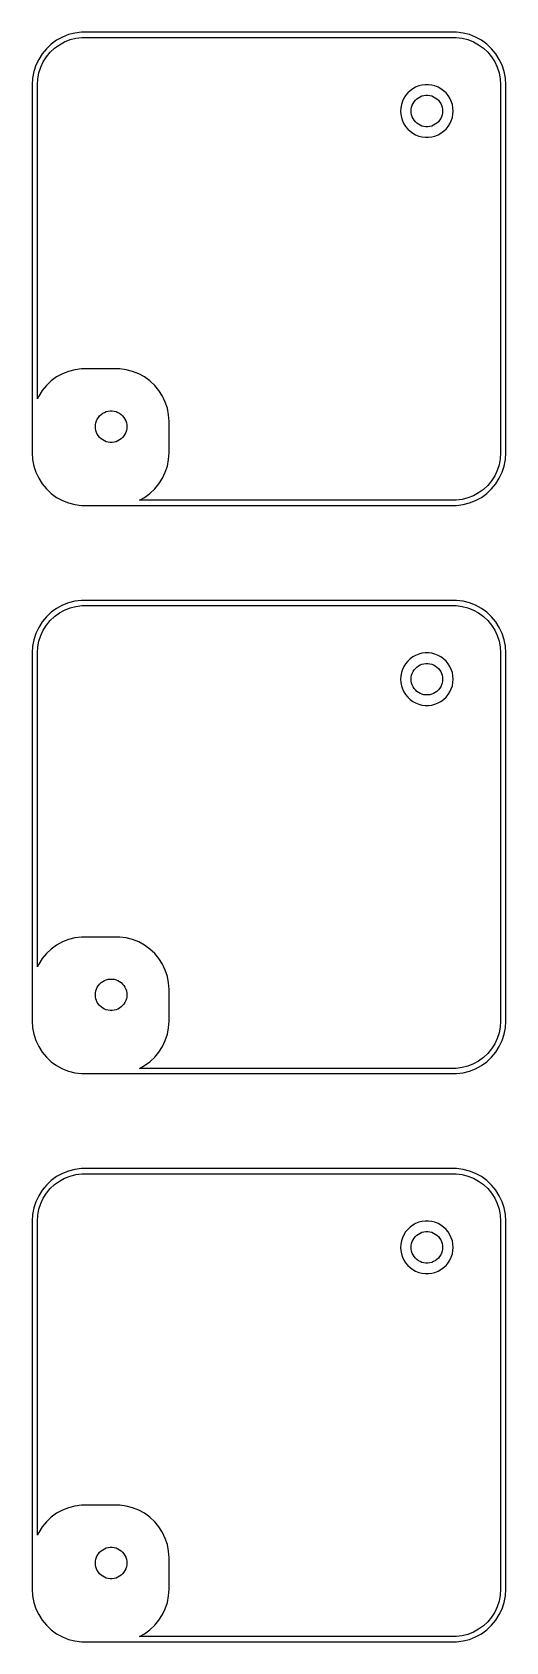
# Model space of a CAD drawing. Header units: metres. Extents: x -22 to 22, y 194 to 454.
# Drawn here: x -22.5 to 22.5, y 301.5 to 454.5 of the extents above; entities that cross this region are included whole.
import ezdxf

# ---------------------------------------------------------------- set-up
doc = ezdxf.new("R2010")
doc.units = ezdxf.units.M

msp = doc.modelspace()

# ---------------------------------------------------------------- linework, layer by layer
for p, q in [((-18.4369, 454.411), (-19.0451, 454.255)), ((-17.8139, 454.49), (-18.4369, 454.411)), ((17.8139, 454.49), (-17.8139, 454.49)), ((18.4369, 454.411), (17.8139, 454.49)), ((19.0451, 454.255), (18.4369, 454.411)), ((-21.1448, 452.923), (-21.5451, 452.439)), ((-20.6871, 453.353), (-21.1448, 452.923)), ((-20.7803, 452.58), (-20.3684, 452.967)), ((-20.1791, 453.722), (-20.6871, 453.353)), ((-20.3684, 452.967), (-19.9112, 453.299)), ((-19.6289, 454.024), (-20.1791, 453.722)), ((-19.9112, 453.299), (-19.416, 453.572)), ((-19.0451, 454.255), (-19.6289, 454.024)), ((-19.416, 453.572), (-18.8906, 453.78)), ((-18.8906, 453.78), (-18.3432, 453.92)), ((-18.3432, 453.92), (-17.7825, 453.991)), ((-17.7825, 453.991), (17.7825, 453.991)), ((17.7825, 453.991), (18.3432, 453.92)), ((18.3432, 453.92), (18.8906, 453.78)), ((18.8906, 453.78), (19.416, 453.572)), ((19.6289, 454.024), (19.0451, 454.255)), ((19.416, 453.572), (19.9112, 453.299)), ((20.1791, 453.722), (19.6289, 454.024)), ((19.9112, 453.299), (20.3684, 452.967)), ((20.6871, 453.353), (20.1791, 453.722)), ((20.3684, 452.967), (20.7803, 452.58)), ((21.1448, 452.923), (20.6871, 453.353)), ((21.5451, 452.439), (21.1448, 452.923)), ((-22.1489, 451.341), (-22.3429, 450.743)), ((-21.8815, 451.909), (-22.1489, 451.341)), ((-21.5451, 452.439), (-21.8815, 451.909)), ((-21.684, 451.157), (-21.4434, 451.668)), ((-21.4434, 451.668), (-21.1406, 452.145)), ((-21.1406, 452.145), (-20.7803, 452.58)), ((20.7803, 452.58), (21.1406, 452.145)), ((21.1406, 452.145), (21.4434, 451.668)), ((21.4434, 451.668), (21.684, 451.157)), ((21.8815, 451.909), (21.5451, 452.439)), ((22.1489, 451.341), (21.8815, 451.909)), ((22.3429, 450.743), (22.1489, 451.341)), ((-22.4606, 450.127), (-22.5, 449.5)), ((-22.3429, 450.743), (-22.4606, 450.127)), ((-22, 449.5), (-21.9645, 450.064)), ((-21.9645, 450.064), (-21.8586, 450.619)), ((-21.8586, 450.619), (-21.684, 451.157)), ((21.684, 451.157), (21.8586, 450.619)), ((21.8586, 450.619), (21.9645, 450.064)), ((21.9645, 450.064), (22, 449.5)), ((22.4606, 450.127), (22.3429, 450.743)), ((22.5, 449.5), (22.4606, 450.127)), ((-22.5, 449.5), (-22.5, 414.5)), ((-22, 419.657), (-22, 449.5)), ((12.9774, 448.469), (12.8092, 448.204)), ((13.1776, 448.711), (12.9774, 448.469)), ((13.4064, 448.926), (13.1776, 448.711)), ((13.6604, 449.111), (13.4064, 448.926)), ((13.9355, 449.262), (13.6604, 449.111)), ((14.2274, 449.378), (13.9355, 449.262)), ((14.0439, 448.156), (14.1963, 448.266)), ((14.1963, 448.266), (14.3613, 448.357)), ((14.5315, 449.456), (14.2274, 449.378)), ((14.3613, 448.357), (14.5365, 448.427)), ((14.843, 449.495), (14.5315, 449.456)), ((14.5365, 448.427), (14.7189, 448.473)), ((14.7189, 448.473), (14.9058, 448.497)), ((15.157, 449.495), (14.843, 449.495)), ((14.9058, 448.497), (15.0942, 448.497)), ((15.0942, 448.497), (15.2811, 448.473)), ((15.4684, 449.456), (15.157, 449.495)), ((15.2811, 448.473), (15.4635, 448.427)), ((15.4635, 448.427), (15.6387, 448.357)), ((15.7725, 449.378), (15.4684, 449.456)), ((15.6387, 448.357), (15.8037, 448.266)), ((16.0644, 449.262), (15.7725, 449.378)), ((15.8037, 448.266), (15.9561, 448.156)), ((16.3396, 449.111), (16.0644, 449.262)), ((16.5936, 448.926), (16.3396, 449.111)), ((16.8224, 448.711), (16.5936, 448.926)), ((17.0225, 448.469), (16.8224, 448.711)), ((17.1908, 448.204), (17.0225, 448.469)), ((22, 449.5), (22, 414.5)), ((22.5, 414.5), (22.5, 449.5)), ((12.5197, 447.313), (12.5, 447)), ((12.5, 447), (12.5197, 446.687)), ((12.5785, 447.622), (12.5197, 447.313)), ((12.6756, 447.92), (12.5785, 447.622)), ((12.8092, 448.204), (12.6756, 447.92)), ((13.5, 447), (13.5118, 447.188)), ((13.5118, 446.812), (13.5, 447)), ((13.5118, 447.188), (13.5471, 447.373)), ((13.5471, 446.627), (13.5118, 446.812)), ((13.5471, 447.373), (13.6053, 447.552)), ((13.6053, 447.552), (13.6855, 447.723)), ((13.6855, 447.723), (13.7865, 447.882)), ((13.7865, 447.882), (13.9065, 448.027)), ((13.9065, 448.027), (14.0439, 448.156)), ((15.9561, 448.156), (16.0934, 448.027)), ((16.0934, 448.027), (16.2135, 447.882)), ((16.2135, 447.882), (16.3145, 447.723)), ((16.3145, 447.723), (16.3947, 447.552)), ((16.3947, 447.552), (16.4529, 447.373)), ((16.4529, 447.373), (16.4882, 447.188)), ((16.4882, 446.812), (16.4529, 446.627)), ((16.4882, 447.188), (16.5, 447)), ((16.5, 447), (16.4882, 446.812)), ((17.3244, 447.92), (17.1908, 448.204)), ((17.4214, 447.622), (17.3244, 447.92)), ((17.4803, 447.313), (17.4214, 447.622)), ((17.5, 447), (17.4803, 447.313)), ((17.4803, 446.687), (17.5, 447)), ((12.5197, 446.687), (12.5785, 446.378)), ((12.5785, 446.378), (12.6756, 446.08)), ((12.6756, 446.08), (12.8092, 445.796)), ((12.8092, 445.796), (12.9774, 445.531)), ((12.9774, 445.531), (13.1776, 445.289)), ((13.1776, 445.289), (13.4064, 445.074)), ((13.6053, 446.448), (13.5471, 446.627)), ((13.6855, 446.277), (13.6053, 446.448)), ((13.7865, 446.118), (13.6855, 446.277)), ((13.9065, 445.973), (13.7865, 446.118)), ((14.0439, 445.844), (13.9065, 445.973)), ((14.1963, 445.734), (14.0439, 445.844)), ((14.3613, 445.643), (14.1963, 445.734)), ((14.5365, 445.573), (14.3613, 445.643)), ((14.7189, 445.527), (14.5365, 445.573)), ((14.9058, 445.503), (14.7189, 445.527)), ((15.0942, 445.503), (14.9058, 445.503)), ((15.2811, 445.527), (15.0942, 445.503)), ((15.4635, 445.573), (15.2811, 445.527)), ((15.6387, 445.643), (15.4635, 445.573)), ((15.8037, 445.734), (15.6387, 445.643)), ((15.9561, 445.844), (15.8037, 445.734)), ((16.0934, 445.973), (15.9561, 445.844)), ((16.2135, 446.118), (16.0934, 445.973)), ((16.3145, 446.277), (16.2135, 446.118)), ((16.3947, 446.448), (16.3145, 446.277)), ((16.4529, 446.627), (16.3947, 446.448)), ((16.5936, 445.074), (16.8224, 445.289)), ((16.8224, 445.289), (17.0225, 445.531)), ((17.0225, 445.531), (17.1908, 445.796)), ((17.1908, 445.796), (17.3244, 446.08)), ((17.3244, 446.08), (17.4214, 446.378)), ((17.4214, 446.378), (17.4803, 446.687)), ((13.4064, 445.074), (13.6604, 444.889)), ((13.6604, 444.889), (13.9355, 444.738)), ((13.9355, 444.738), (14.2274, 444.622)), ((14.2274, 444.622), (14.5315, 444.544)), ((14.5315, 444.544), (14.843, 444.505)), ((14.843, 444.505), (15.157, 444.505)), ((15.157, 444.505), (15.4684, 444.544)), ((15.4684, 444.544), (15.7725, 444.622)), ((15.7725, 444.622), (16.0644, 444.738)), ((16.0644, 444.738), (16.3396, 444.889)), ((16.3396, 444.889), (16.5936, 445.074)), ((-19.0451, 422.255), (-19.6289, 422.024)), ((-18.4369, 422.411), (-19.0451, 422.255)), ((-17.8139, 422.49), (-18.4369, 422.411)), ((-14.186, 422.49), (-17.8139, 422.49)), ((-13.5631, 422.411), (-14.186, 422.49)), ((-12.9549, 422.255), (-13.5631, 422.411)), ((-12.3711, 422.024), (-12.9549, 422.255)), ((-21.1448, 420.923), (-21.5451, 420.439)), ((-20.6871, 421.353), (-21.1448, 420.923)), ((-20.1791, 421.722), (-20.6871, 421.353)), ((-19.6289, 422.024), (-20.1791, 421.722)), ((-11.8209, 421.722), (-12.3711, 422.024)), ((-11.3129, 421.353), (-11.8209, 421.722)), ((-10.8551, 420.923), (-11.3129, 421.353)), ((-10.4549, 420.439), (-10.8551, 420.923)), ((-21.8815, 419.909), (-22, 419.657)), ((-21.5451, 420.439), (-21.8815, 419.909)), ((-10.1185, 419.909), (-10.4549, 420.439)), ((-9.8511, 419.341), (-10.1185, 419.909)), ((-9.6571, 418.743), (-9.8511, 419.341)), ((-16.3947, 417.552), (-16.3145, 417.723)), ((-16.3145, 417.723), (-16.2135, 417.882)), ((-16.2135, 417.882), (-16.0934, 418.027)), ((-16.0934, 418.027), (-15.9561, 418.156)), ((-15.9561, 418.156), (-15.8037, 418.266)), ((-15.8037, 418.266), (-15.6387, 418.357)), ((-15.6387, 418.357), (-15.4635, 418.427)), ((-15.4635, 418.427), (-15.2811, 418.473)), ((-15.2811, 418.473), (-15.0942, 418.497)), ((-15.0942, 418.497), (-14.9058, 418.497)), ((-14.9058, 418.497), (-14.7189, 418.473)), ((-14.7189, 418.473), (-14.5365, 418.427)), ((-14.5365, 418.427), (-14.3613, 418.357)), ((-14.3613, 418.357), (-14.1963, 418.266)), ((-14.1963, 418.266), (-14.0439, 418.156)), ((-14.0439, 418.156), (-13.9065, 418.027)), ((-13.9065, 418.027), (-13.7865, 417.882)), ((-13.7865, 417.882), (-13.6855, 417.723)), ((-13.6855, 417.723), (-13.6053, 417.552)), ((-9.5394, 418.127), (-9.6571, 418.743)), ((-9.5, 417.5), (-9.5394, 418.127)), ((-16.5, 417), (-16.4882, 417.188)), ((-16.4882, 416.812), (-16.5, 417)), ((-16.4882, 417.188), (-16.4529, 417.373)), ((-16.4529, 416.627), (-16.4882, 416.812)), ((-16.4529, 417.373), (-16.3947, 417.552)), ((-16.3947, 416.448), (-16.4529, 416.627)), ((-16.3145, 416.277), (-16.3947, 416.448)), ((-16.2135, 416.118), (-16.3145, 416.277)), ((-16.0934, 415.973), (-16.2135, 416.118)), ((-13.7865, 416.118), (-13.9065, 415.973)), ((-13.6855, 416.277), (-13.7865, 416.118)), ((-13.6053, 416.448), (-13.6855, 416.277)), ((-13.6053, 417.552), (-13.5471, 417.373)), ((-13.5471, 416.627), (-13.6053, 416.448)), ((-13.5471, 417.373), (-13.5118, 417.188)), ((-13.5118, 416.812), (-13.5471, 416.627)), ((-13.5118, 417.188), (-13.5, 417)), ((-13.5, 417), (-13.5118, 416.812)), ((-9.5, 414.5), (-9.5, 417.5)), ((-15.9561, 415.844), (-16.0934, 415.973)), ((-15.8037, 415.734), (-15.9561, 415.844)), ((-15.6387, 415.643), (-15.8037, 415.734)), ((-15.4635, 415.573), (-15.6387, 415.643)), ((-15.2811, 415.527), (-15.4635, 415.573)), ((-15.0942, 415.503), (-15.2811, 415.527)), ((-14.9058, 415.503), (-15.0942, 415.503)), ((-14.7189, 415.527), (-14.9058, 415.503)), ((-14.5365, 415.573), (-14.7189, 415.527)), ((-14.3613, 415.643), (-14.5365, 415.573)), ((-14.1963, 415.734), (-14.3613, 415.643)), ((-14.0439, 415.844), (-14.1963, 415.734)), ((-13.9065, 415.973), (-14.0439, 415.844)), ((-22.5, 414.5), (-22.4606, 413.873)), ((-22.4606, 413.873), (-22.3429, 413.257)), ((-22.3429, 413.257), (-22.1489, 412.659)), ((-9.8511, 412.659), (-9.6571, 413.257)), ((-9.6571, 413.257), (-9.5394, 413.873)), ((-9.5394, 413.873), (-9.5, 414.5)), ((21.8586, 413.381), (21.684, 412.843)), ((21.9645, 413.936), (21.8586, 413.381)), ((22, 414.5), (21.9645, 413.936)), ((22.1489, 412.659), (22.3429, 413.257)), ((22.3429, 413.257), (22.4606, 413.873)), ((22.4606, 413.873), (22.5, 414.5)), ((-22.1489, 412.659), (-21.8815, 412.091)), ((-21.8815, 412.091), (-21.5451, 411.561)), ((-21.5451, 411.561), (-21.1448, 411.077)), ((-10.8551, 411.077), (-10.4549, 411.561)), ((-10.4549, 411.561), (-10.1185, 412.091)), ((-10.1185, 412.091), (-9.8511, 412.659)), ((21.1406, 411.855), (20.7803, 411.42)), ((21.4434, 412.332), (21.1406, 411.855)), ((21.1448, 411.077), (21.5451, 411.561)), ((21.684, 412.843), (21.4434, 412.332)), ((21.5451, 411.561), (21.8815, 412.091)), ((21.8815, 412.091), (22.1489, 412.659)), ((-21.1448, 411.077), (-20.6871, 410.647)), ((-20.6871, 410.647), (-20.1791, 410.278)), ((-20.1791, 410.278), (-19.6289, 409.976)), ((-12.311, 410.009), (-11.8209, 410.278)), ((17.7825, 410.009), (-12.311, 410.009)), ((-11.8209, 410.278), (-11.3129, 410.647)), ((-11.3129, 410.647), (-10.8551, 411.077)), ((18.3432, 410.08), (17.7825, 410.009)), ((18.8906, 410.22), (18.3432, 410.08)), ((19.416, 410.428), (18.8906, 410.22)), ((19.9112, 410.701), (19.416, 410.428)), ((19.6289, 409.976), (20.1791, 410.278)), ((20.3684, 411.033), (19.9112, 410.701)), ((20.1791, 410.278), (20.6871, 410.647)), ((20.7803, 411.42), (20.3684, 411.033)), ((20.6871, 410.647), (21.1448, 411.077)), ((-19.6289, 409.976), (-19.0451, 409.745)), ((-19.0451, 409.745), (-18.4369, 409.589)), ((-18.4369, 409.589), (-17.8139, 409.51)), ((-17.8139, 409.51), (17.8139, 409.51)), ((17.8139, 409.51), (18.4369, 409.589)), ((18.4369, 409.589), (19.0451, 409.745)), ((19.0451, 409.745), (19.6289, 409.976)), ((-20.6871, 399.353), (-21.1448, 398.923)), ((-20.1791, 399.722), (-20.6871, 399.353)), ((-20.3684, 398.967), (-19.9112, 399.299)), ((-19.6289, 400.024), (-20.1791, 399.722)), ((-19.9112, 399.299), (-19.416, 399.572)), ((-19.0451, 400.255), (-19.6289, 400.024)), ((-19.416, 399.572), (-18.8906, 399.78)), ((-18.4369, 400.411), (-19.0451, 400.255)), ((-18.8906, 399.78), (-18.3432, 399.92)), ((-17.8139, 400.49), (-18.4369, 400.411)), ((-18.3432, 399.92), (-17.7825, 399.991)), ((17.8139, 400.49), (-17.8139, 400.49)), ((-17.7825, 399.991), (17.7825, 399.991)), ((17.7825, 399.991), (18.3432, 399.92)), ((18.4369, 400.411), (17.8139, 400.49)), ((18.3432, 399.92), (18.8906, 399.78)), ((19.0451, 400.255), (18.4369, 400.411)), ((18.8906, 399.78), (19.416, 399.572)), ((19.6289, 400.024), (19.0451, 400.255)), ((19.416, 399.572), (19.9112, 399.299)), ((20.1791, 399.722), (19.6289, 400.024)), ((19.9112, 399.299), (20.3684, 398.967)), ((20.6871, 399.353), (20.1791, 399.722)), ((21.1448, 398.923), (20.6871, 399.353)), ((-21.8815, 397.909), (-22.1489, 397.341)), ((-21.5451, 398.439), (-21.8815, 397.909)), ((-21.1448, 398.923), (-21.5451, 398.439)), ((-21.4434, 397.668), (-21.1406, 398.145)), ((-21.1406, 398.145), (-20.7803, 398.58)), ((-20.7803, 398.58), (-20.3684, 398.967)), ((20.3684, 398.967), (20.7803, 398.58)), ((20.7803, 398.58), (21.1406, 398.145)), ((21.1406, 398.145), (21.4434, 397.668)), ((21.5451, 398.439), (21.1448, 398.923)), ((21.8815, 397.909), (21.5451, 398.439)), ((22.1489, 397.341), (21.8815, 397.909)), ((-22.3429, 396.743), (-22.4606, 396.127)), ((-22.1489, 397.341), (-22.3429, 396.743)), ((-21.9645, 396.064), (-21.8586, 396.619)), ((-21.8586, 396.619), (-21.684, 397.157)), ((-21.684, 397.157), (-21.4434, 397.668)), ((21.4434, 397.668), (21.684, 397.157)), ((21.684, 397.157), (21.8586, 396.619)), ((21.8586, 396.619), (21.9645, 396.064)), ((22.3429, 396.743), (22.1489, 397.341)), ((22.4606, 396.127), (22.3429, 396.743)), ((-22.4606, 396.127), (-22.5, 395.5)), ((-22.5, 395.5), (-22.5, 360.5)), ((-22, 395.5), (-21.9645, 396.064)), ((-22, 365.657), (-22, 395.5)), ((13.1776, 394.711), (12.9774, 394.469)), ((13.4064, 394.926), (13.1776, 394.711)), ((13.6604, 395.111), (13.4064, 394.926)), ((13.9355, 395.262), (13.6604, 395.111)), ((14.2274, 395.378), (13.9355, 395.262)), ((14.5315, 395.456), (14.2274, 395.378)), ((14.843, 395.495), (14.5315, 395.456)), ((15.157, 395.495), (14.843, 395.495)), ((15.4684, 395.456), (15.157, 395.495)), ((15.7725, 395.378), (15.4684, 395.456)), ((16.0644, 395.262), (15.7725, 395.378)), ((16.3396, 395.111), (16.0644, 395.262)), ((16.5936, 394.926), (16.3396, 395.111)), ((16.8224, 394.711), (16.5936, 394.926)), ((17.0225, 394.469), (16.8224, 394.711)), ((21.9645, 396.064), (22, 395.5)), ((22, 395.5), (22, 360.5)), ((22.5, 395.5), (22.4606, 396.127)), ((22.5, 360.5), (22.5, 395.5)), ((12.5197, 393.313), (12.5, 393)), ((12.5785, 393.622), (12.5197, 393.313)), ((12.6756, 393.92), (12.5785, 393.622)), ((12.8092, 394.204), (12.6756, 393.92)), ((12.9774, 394.469), (12.8092, 394.204)), ((13.5, 393), (13.5118, 393.188)), ((13.5118, 393.188), (13.5471, 393.373)), ((13.5471, 393.373), (13.6053, 393.552)), ((13.6053, 393.552), (13.6855, 393.723)), ((13.6855, 393.723), (13.7865, 393.882)), ((13.7865, 393.882), (13.9065, 394.027)), ((13.9065, 394.027), (14.0439, 394.156)), ((14.0439, 394.156), (14.1963, 394.266)), ((14.1963, 394.266), (14.3613, 394.357)), ((14.3613, 394.357), (14.5365, 394.427)), ((14.5365, 394.427), (14.7189, 394.473)), ((14.7189, 394.473), (14.9058, 394.497)), ((14.9058, 394.497), (15.0942, 394.497)), ((15.0942, 394.497), (15.2811, 394.473)), ((15.2811, 394.473), (15.4635, 394.427)), ((15.4635, 394.427), (15.6387, 394.357)), ((15.6387, 394.357), (15.8037, 394.266)), ((15.8037, 394.266), (15.9561, 394.156)), ((15.9561, 394.156), (16.0934, 394.027)), ((16.0934, 394.027), (16.2135, 393.882)), ((16.2135, 393.882), (16.3145, 393.723)), ((16.3145, 393.723), (16.3947, 393.552)), ((16.3947, 393.552), (16.4529, 393.373)), ((16.4529, 393.373), (16.4882, 393.188)), ((16.4882, 393.188), (16.5, 393)), ((17.1908, 394.204), (17.0225, 394.469)), ((17.3244, 393.92), (17.1908, 394.204)), ((17.4214, 393.622), (17.3244, 393.92)), ((17.4803, 393.313), (17.4214, 393.622)), ((17.5, 393), (17.4803, 393.313)), ((12.5, 393), (12.5197, 392.687)), ((12.5197, 392.687), (12.5785, 392.378)), ((12.5785, 392.378), (12.6756, 392.08)), ((12.6756, 392.08), (12.8092, 391.796)), ((12.8092, 391.796), (12.9774, 391.531)), ((13.5118, 392.812), (13.5, 393)), ((13.5471, 392.627), (13.5118, 392.812)), ((13.6053, 392.448), (13.5471, 392.627)), ((13.6855, 392.277), (13.6053, 392.448)), ((13.7865, 392.118), (13.6855, 392.277)), ((13.9065, 391.973), (13.7865, 392.118)), ((14.0439, 391.844), (13.9065, 391.973)), ((14.1963, 391.734), (14.0439, 391.844)), ((14.3613, 391.643), (14.1963, 391.734)), ((14.5365, 391.573), (14.3613, 391.643)), ((15.6387, 391.643), (15.4635, 391.573)), ((15.8037, 391.734), (15.6387, 391.643)), ((15.9561, 391.844), (15.8037, 391.734)), ((16.0934, 391.973), (15.9561, 391.844)), ((16.2135, 392.118), (16.0934, 391.973)), ((16.3145, 392.277), (16.2135, 392.118)), ((16.3947, 392.448), (16.3145, 392.277)), ((16.4529, 392.627), (16.3947, 392.448)), ((16.4882, 392.812), (16.4529, 392.627)), ((16.5, 393), (16.4882, 392.812)), ((17.0225, 391.531), (17.1908, 391.796)), ((17.1908, 391.796), (17.3244, 392.08)), ((17.3244, 392.08), (17.4214, 392.378)), ((17.4214, 392.378), (17.4803, 392.687)), ((17.4803, 392.687), (17.5, 393)), ((12.9774, 391.531), (13.1776, 391.289)), ((13.1776, 391.289), (13.4064, 391.074)), ((13.4064, 391.074), (13.6604, 390.889)), ((13.6604, 390.889), (13.9355, 390.738)), ((13.9355, 390.738), (14.2274, 390.622)), ((14.2274, 390.622), (14.5315, 390.544)), ((14.5315, 390.544), (14.843, 390.505)), ((14.7189, 391.527), (14.5365, 391.573)), ((14.9058, 391.503), (14.7189, 391.527)), ((14.843, 390.505), (15.157, 390.505)), ((15.0942, 391.503), (14.9058, 391.503)), ((15.2811, 391.527), (15.0942, 391.503)), ((15.157, 390.505), (15.4684, 390.544)), ((15.4635, 391.573), (15.2811, 391.527)), ((15.4684, 390.544), (15.7725, 390.622)), ((15.7725, 390.622), (16.0644, 390.738)), ((16.0644, 390.738), (16.3396, 390.889)), ((16.3396, 390.889), (16.5936, 391.074)), ((16.5936, 391.074), (16.8224, 391.289)), ((16.8224, 391.289), (17.0225, 391.531)), ((-20.6871, 367.353), (-21.1448, 366.923)), ((-20.1791, 367.722), (-20.6871, 367.353)), ((-19.6289, 368.024), (-20.1791, 367.722)), ((-19.0451, 368.255), (-19.6289, 368.024)), ((-18.4369, 368.411), (-19.0451, 368.255)), ((-17.8139, 368.49), (-18.4369, 368.411)), ((-14.186, 368.49), (-17.8139, 368.49)), ((-13.5631, 368.411), (-14.186, 368.49)), ((-12.9549, 368.255), (-13.5631, 368.411)), ((-12.3711, 368.024), (-12.9549, 368.255)), ((-11.8209, 367.722), (-12.3711, 368.024)), ((-11.3129, 367.353), (-11.8209, 367.722)), ((-10.8551, 366.923), (-11.3129, 367.353)), ((-21.8815, 365.909), (-22, 365.657)), ((-21.5451, 366.439), (-21.8815, 365.909)), ((-21.1448, 366.923), (-21.5451, 366.439)), ((-10.4549, 366.439), (-10.8551, 366.923)), ((-10.1185, 365.909), (-10.4549, 366.439)), ((-9.8511, 365.341), (-10.1185, 365.909)), ((-16.0934, 364.027), (-15.9561, 364.156)), ((-15.9561, 364.156), (-15.8037, 364.266)), ((-15.8037, 364.266), (-15.6387, 364.357)), ((-15.6387, 364.357), (-15.4635, 364.427)), ((-15.4635, 364.427), (-15.2811, 364.473)), ((-15.2811, 364.473), (-15.0942, 364.497)), ((-15.0942, 364.497), (-14.9058, 364.497)), ((-14.9058, 364.497), (-14.7189, 364.473)), ((-14.7189, 364.473), (-14.5365, 364.427)), ((-14.5365, 364.427), (-14.3613, 364.357)), ((-14.3613, 364.357), (-14.1963, 364.266)), ((-14.1963, 364.266), (-14.0439, 364.156)), ((-14.0439, 364.156), (-13.9065, 364.027)), ((-9.6571, 364.743), (-9.8511, 365.341)), ((-9.5394, 364.127), (-9.6571, 364.743)), ((-9.5, 363.5), (-9.5394, 364.127)), ((-16.5, 363), (-16.4882, 363.188)), ((-16.4882, 362.812), (-16.5, 363)), ((-16.4882, 363.188), (-16.4529, 363.373)), ((-16.4529, 362.627), (-16.4882, 362.812)), ((-16.4529, 363.373), (-16.3947, 363.552)), ((-16.3947, 362.448), (-16.4529, 362.627)), ((-16.3947, 363.552), (-16.3145, 363.723)), ((-16.3145, 363.723), (-16.2135, 363.882)), ((-16.2135, 363.882), (-16.0934, 364.027)), ((-13.9065, 364.027), (-13.7865, 363.882)), ((-13.7865, 363.882), (-13.6855, 363.723)), ((-13.6855, 363.723), (-13.6053, 363.552)), ((-13.6053, 363.552), (-13.5471, 363.373)), ((-13.5471, 362.627), (-13.6053, 362.448)), ((-13.5471, 363.373), (-13.5118, 363.188)), ((-13.5118, 362.812), (-13.5471, 362.627)), ((-13.5118, 363.188), (-13.5, 363)), ((-13.5, 363), (-13.5118, 362.812)), ((-9.5, 360.5), (-9.5, 363.5)), ((-16.3145, 362.277), (-16.3947, 362.448)), ((-16.2135, 362.118), (-16.3145, 362.277)), ((-16.0934, 361.973), (-16.2135, 362.118)), ((-15.9561, 361.844), (-16.0934, 361.973)), ((-15.8037, 361.734), (-15.9561, 361.844)), ((-15.6387, 361.643), (-15.8037, 361.734)), ((-15.4635, 361.573), (-15.6387, 361.643)), ((-15.2811, 361.527), (-15.4635, 361.573)), ((-15.0942, 361.503), (-15.2811, 361.527)), ((-14.9058, 361.503), (-15.0942, 361.503)), ((-14.7189, 361.527), (-14.9058, 361.503)), ((-14.5365, 361.573), (-14.7189, 361.527)), ((-14.3613, 361.643), (-14.5365, 361.573)), ((-14.1963, 361.734), (-14.3613, 361.643)), ((-14.0439, 361.844), (-14.1963, 361.734)), ((-13.9065, 361.973), (-14.0439, 361.844)), ((-13.7865, 362.118), (-13.9065, 361.973)), ((-13.6855, 362.277), (-13.7865, 362.118)), ((-13.6053, 362.448), (-13.6855, 362.277)), ((-22.5, 360.5), (-22.4606, 359.873)), ((-22.4606, 359.873), (-22.3429, 359.257)), ((-9.6571, 359.257), (-9.5394, 359.873)), ((-9.5394, 359.873), (-9.5, 360.5)), ((21.9645, 359.936), (21.8586, 359.381)), ((22, 360.5), (21.9645, 359.936)), ((22.3429, 359.257), (22.4606, 359.873)), ((22.4606, 359.873), (22.5, 360.5)), ((-22.3429, 359.257), (-22.1489, 358.659)), ((-22.1489, 358.659), (-21.8815, 358.091)), ((-21.8815, 358.091), (-21.5451, 357.561)), ((-10.4549, 357.561), (-10.1185, 358.091)), ((-10.1185, 358.091), (-9.8511, 358.659)), ((-9.8511, 358.659), (-9.6571, 359.257)), ((21.4434, 358.332), (21.1406, 357.855)), ((21.684, 358.843), (21.4434, 358.332)), ((21.5451, 357.561), (21.8815, 358.091)), ((21.8586, 359.381), (21.684, 358.843)), ((21.8815, 358.091), (22.1489, 358.659)), ((22.1489, 358.659), (22.3429, 359.257)), ((-21.5451, 357.561), (-21.1448, 357.077)), ((-21.1448, 357.077), (-20.6871, 356.647)), ((-20.6871, 356.647), (-20.1791, 356.278)), ((-11.8209, 356.278), (-11.3129, 356.647)), ((-11.3129, 356.647), (-10.8551, 357.077)), ((-10.8551, 357.077), (-10.4549, 357.561)), ((19.9112, 356.701), (19.416, 356.428)), ((20.3684, 357.033), (19.9112, 356.701)), ((20.1791, 356.278), (20.6871, 356.647)), ((20.7803, 357.42), (20.3684, 357.033)), ((20.6871, 356.647), (21.1448, 357.077)), ((21.1406, 357.855), (20.7803, 357.42)), ((21.1448, 357.077), (21.5451, 357.561)), ((-20.1791, 356.278), (-19.6289, 355.976)), ((-19.6289, 355.976), (-19.0451, 355.745)), ((-19.0451, 355.745), (-18.4369, 355.589)), ((-18.4369, 355.589), (-17.8139, 355.51)), ((-17.8139, 355.51), (17.8139, 355.51)), ((-12.311, 356.009), (-11.8209, 356.278)), ((17.7825, 356.009), (-12.311, 356.009)), ((18.3432, 356.08), (17.7825, 356.009)), ((17.8139, 355.51), (18.4369, 355.589)), ((18.8906, 356.22), (18.3432, 356.08)), ((18.4369, 355.589), (19.0451, 355.745)), ((19.416, 356.428), (18.8906, 356.22)), ((19.0451, 355.745), (19.6289, 355.976)), ((19.6289, 355.976), (20.1791, 356.278)), ((-19.6289, 346.024), (-20.1791, 345.722)), ((-19.0451, 346.255), (-19.6289, 346.024)), ((-19.416, 345.572), (-18.8906, 345.78)), ((-18.4369, 346.411), (-19.0451, 346.255)), ((-18.8906, 345.78), (-18.3432, 345.92)), ((-17.8139, 346.49), (-18.4369, 346.411)), ((-18.3432, 345.92), (-17.7825, 345.991)), ((17.8139, 346.49), (-17.8139, 346.49)), ((-17.7825, 345.991), (17.7825, 345.991)), ((17.7825, 345.991), (18.3432, 345.92)), ((18.4369, 346.411), (17.8139, 346.49)), ((18.3432, 345.92), (18.8906, 345.78)), ((19.0451, 346.255), (18.4369, 346.411)), ((18.8906, 345.78), (19.416, 345.572)), ((19.6289, 346.024), (19.0451, 346.255)), ((20.1791, 345.722), (19.6289, 346.024)), ((-21.5451, 344.439), (-21.8815, 343.909)), ((-21.1448, 344.923), (-21.5451, 344.439)), ((-20.6871, 345.353), (-21.1448, 344.923)), ((-21.1406, 344.145), (-20.7803, 344.58)), ((-20.7803, 344.58), (-20.3684, 344.967)), ((-20.1791, 345.722), (-20.6871, 345.353)), ((-20.3684, 344.967), (-19.9112, 345.299)), ((-19.9112, 345.299), (-19.416, 345.572)), ((19.416, 345.572), (19.9112, 345.299)), ((19.9112, 345.299), (20.3684, 344.967)), ((20.6871, 345.353), (20.1791, 345.722)), ((20.3684, 344.967), (20.7803, 344.58)), ((21.1448, 344.923), (20.6871, 345.353)), ((20.7803, 344.58), (21.1406, 344.145)), ((21.5451, 344.439), (21.1448, 344.923)), ((21.8815, 343.909), (21.5451, 344.439)), ((-22.3429, 342.743), (-22.4606, 342.127)), ((-22.1489, 343.341), (-22.3429, 342.743)), ((-21.8815, 343.909), (-22.1489, 343.341)), ((-21.8586, 342.619), (-21.684, 343.157)), ((-21.684, 343.157), (-21.4434, 343.668)), ((-21.4434, 343.668), (-21.1406, 344.145)), ((21.1406, 344.145), (21.4434, 343.668)), ((21.4434, 343.668), (21.684, 343.157)), ((21.684, 343.157), (21.8586, 342.619)), ((22.1489, 343.341), (21.8815, 343.909)), ((22.3429, 342.743), (22.1489, 343.341)), ((22.4606, 342.127), (22.3429, 342.743)), ((-22.4606, 342.127), (-22.5, 341.5)), ((-22.5, 341.5), (-22.5, 306.5)), ((-22, 341.5), (-21.9645, 342.064)), ((-22, 311.657), (-22, 341.5)), ((-21.9645, 342.064), (-21.8586, 342.619)), ((13.9355, 341.262), (13.6604, 341.111)), ((14.2274, 341.378), (13.9355, 341.262)), ((14.5315, 341.456), (14.2274, 341.378)), ((14.843, 341.495), (14.5315, 341.456)), ((15.157, 341.495), (14.843, 341.495)), ((15.4684, 341.456), (15.157, 341.495)), ((15.7725, 341.378), (15.4684, 341.456)), ((16.0644, 341.262), (15.7725, 341.378)), ((16.3396, 341.111), (16.0644, 341.262)), ((21.8586, 342.619), (21.9645, 342.064)), ((21.9645, 342.064), (22, 341.5)), ((22, 341.5), (22, 306.5)), ((22.5, 341.5), (22.4606, 342.127)), ((22.5, 306.5), (22.5, 341.5)), ((12.5785, 339.622), (12.5197, 339.313)), ((12.6756, 339.92), (12.5785, 339.622)), ((12.8092, 340.204), (12.6756, 339.92)), ((12.9774, 340.469), (12.8092, 340.204)), ((13.1776, 340.711), (12.9774, 340.469)), ((13.4064, 340.926), (13.1776, 340.711)), ((13.6604, 341.111), (13.4064, 340.926)), ((13.6053, 339.552), (13.6855, 339.723)), ((13.6855, 339.723), (13.7865, 339.882)), ((13.7865, 339.882), (13.9065, 340.027)), ((13.9065, 340.027), (14.0439, 340.156)), ((14.0439, 340.156), (14.1963, 340.266)), ((14.1963, 340.266), (14.3613, 340.357)), ((14.3613, 340.357), (14.5365, 340.427)), ((14.5365, 340.427), (14.7189, 340.473)), ((14.7189, 340.473), (14.9058, 340.497)), ((14.9058, 340.497), (15.0942, 340.497)), ((15.0942, 340.497), (15.2811, 340.473)), ((15.2811, 340.473), (15.4635, 340.427)), ((15.4635, 340.427), (15.6387, 340.357)), ((15.6387, 340.357), (15.8037, 340.266)), ((15.8037, 340.266), (15.9561, 340.156)), ((15.9561, 340.156), (16.0934, 340.027)), ((16.0934, 340.027), (16.2135, 339.882)), ((16.2135, 339.882), (16.3145, 339.723)), ((16.3145, 339.723), (16.3947, 339.552)), ((16.5936, 340.926), (16.3396, 341.111)), ((16.8224, 340.711), (16.5936, 340.926)), ((17.0225, 340.469), (16.8224, 340.711)), ((17.1908, 340.204), (17.0225, 340.469)), ((17.3244, 339.92), (17.1908, 340.204)), ((17.4214, 339.622), (17.3244, 339.92)), ((17.4803, 339.313), (17.4214, 339.622)), ((12.5197, 339.313), (12.5, 339)), ((12.5, 339), (12.5197, 338.687)), ((12.5197, 338.687), (12.5785, 338.378)), ((12.5785, 338.378), (12.6756, 338.08)), ((13.5, 339), (13.5118, 339.188)), ((13.5118, 338.812), (13.5, 339)), ((13.5118, 339.188), (13.5471, 339.373)), ((13.5471, 338.627), (13.5118, 338.812)), ((13.5471, 339.373), (13.6053, 339.552)), ((13.6053, 338.448), (13.5471, 338.627)), ((13.6855, 338.277), (13.6053, 338.448)), ((13.7865, 338.118), (13.6855, 338.277)), ((13.9065, 337.973), (13.7865, 338.118)), ((16.2135, 338.118), (16.0934, 337.973)), ((16.3145, 338.277), (16.2135, 338.118)), ((16.3947, 338.448), (16.3145, 338.277)), ((16.3947, 339.552), (16.4529, 339.373)), ((16.4529, 338.627), (16.3947, 338.448)), ((16.4529, 339.373), (16.4882, 339.188)), ((16.4882, 338.812), (16.4529, 338.627)), ((16.4882, 339.188), (16.5, 339)), ((16.5, 339), (16.4882, 338.812)), ((17.3244, 338.08), (17.4214, 338.378)), ((17.4214, 338.378), (17.4803, 338.687)), ((17.5, 339), (17.4803, 339.313)), ((17.4803, 338.687), (17.5, 339)), ((12.6756, 338.08), (12.8092, 337.796)), ((12.8092, 337.796), (12.9774, 337.531)), ((12.9774, 337.531), (13.1776, 337.289)), ((13.1776, 337.289), (13.4064, 337.074)), ((13.4064, 337.074), (13.6604, 336.889)), ((13.6604, 336.889), (13.9355, 336.738)), ((14.0439, 337.844), (13.9065, 337.973)), ((13.9355, 336.738), (14.2274, 336.622)), ((14.1963, 337.734), (14.0439, 337.844)), ((14.3613, 337.643), (14.1963, 337.734)), ((14.2274, 336.622), (14.5315, 336.544)), ((14.5365, 337.573), (14.3613, 337.643)), ((14.7189, 337.527), (14.5365, 337.573)), ((14.9058, 337.503), (14.7189, 337.527)), ((15.0942, 337.503), (14.9058, 337.503)), ((15.2811, 337.527), (15.0942, 337.503)), ((15.4635, 337.573), (15.2811, 337.527)), ((15.6387, 337.643), (15.4635, 337.573)), ((15.4684, 336.544), (15.7725, 336.622)), ((15.8037, 337.734), (15.6387, 337.643)), ((15.7725, 336.622), (16.0644, 336.738)), ((15.9561, 337.844), (15.8037, 337.734)), ((16.0934, 337.973), (15.9561, 337.844)), ((16.0644, 336.738), (16.3396, 336.889)), ((16.3396, 336.889), (16.5936, 337.074)), ((16.5936, 337.074), (16.8224, 337.289)), ((16.8224, 337.289), (17.0225, 337.531)), ((17.0225, 337.531), (17.1908, 337.796)), ((17.1908, 337.796), (17.3244, 338.08)), ((14.5315, 336.544), (14.843, 336.505)), ((14.843, 336.505), (15.157, 336.505)), ((15.157, 336.505), (15.4684, 336.544)), ((-20.1791, 313.722), (-20.6871, 313.353)), ((-19.6289, 314.024), (-20.1791, 313.722)), ((-19.0451, 314.255), (-19.6289, 314.024)), ((-18.4369, 314.411), (-19.0451, 314.255)), ((-17.8139, 314.49), (-18.4369, 314.411)), ((-14.186, 314.49), (-17.8139, 314.49)), ((-13.5631, 314.411), (-14.186, 314.49)), ((-12.9549, 314.255), (-13.5631, 314.411)), ((-12.3711, 314.024), (-12.9549, 314.255)), ((-11.8209, 313.722), (-12.3711, 314.024)), ((-11.3129, 313.353), (-11.8209, 313.722)), ((-21.5451, 312.439), (-21.8815, 311.909)), ((-21.1448, 312.923), (-21.5451, 312.439)), ((-20.6871, 313.353), (-21.1448, 312.923)), ((-10.8551, 312.923), (-11.3129, 313.353)), ((-10.4549, 312.439), (-10.8551, 312.923)), ((-10.1185, 311.909), (-10.4549, 312.439)), ((-21.8815, 311.909), (-22, 311.657)), ((-9.8511, 311.341), (-10.1185, 311.909)), ((-9.6571, 310.743), (-9.8511, 311.341)), ((-9.5394, 310.127), (-9.6571, 310.743)), ((-16.5, 309), (-16.4882, 309.188)), ((-16.4882, 309.188), (-16.4529, 309.373)), ((-16.4529, 309.373), (-16.3947, 309.552)), ((-16.3947, 309.552), (-16.3145, 309.723)), ((-16.3145, 309.723), (-16.2135, 309.882)), ((-16.2135, 309.882), (-16.0934, 310.027)), ((-16.0934, 310.027), (-15.9561, 310.156)), ((-15.9561, 310.156), (-15.8037, 310.266)), ((-15.8037, 310.266), (-15.6387, 310.357)), ((-15.6387, 310.357), (-15.4635, 310.427)), ((-15.4635, 310.427), (-15.2811, 310.473)), ((-15.2811, 310.473), (-15.0942, 310.497)), ((-15.0942, 310.497), (-14.9058, 310.497)), ((-14.9058, 310.497), (-14.7189, 310.473)), ((-14.7189, 310.473), (-14.5365, 310.427)), ((-14.5365, 310.427), (-14.3613, 310.357)), ((-14.3613, 310.357), (-14.1963, 310.266)), ((-14.1963, 310.266), (-14.0439, 310.156)), ((-14.0439, 310.156), (-13.9065, 310.027)), ((-13.9065, 310.027), (-13.7865, 309.882)), ((-13.7865, 309.882), (-13.6855, 309.723)), ((-13.6855, 309.723), (-13.6053, 309.552)), ((-13.6053, 309.552), (-13.5471, 309.373)), ((-13.5471, 309.373), (-13.5118, 309.188)), ((-13.5118, 309.188), (-13.5, 309)), ((-9.5, 309.5), (-9.5394, 310.127)), ((-9.5, 306.5), (-9.5, 309.5)), ((-16.4882, 308.812), (-16.5, 309)), ((-16.4529, 308.627), (-16.4882, 308.812)), ((-16.3947, 308.448), (-16.4529, 308.627)), ((-16.3145, 308.277), (-16.3947, 308.448)), ((-16.2135, 308.118), (-16.3145, 308.277)), ((-16.0934, 307.973), (-16.2135, 308.118)), ((-15.9561, 307.844), (-16.0934, 307.973)), ((-15.8037, 307.734), (-15.9561, 307.844)), ((-15.6387, 307.643), (-15.8037, 307.734)), ((-15.4635, 307.573), (-15.6387, 307.643)), ((-15.2811, 307.527), (-15.4635, 307.573)), ((-15.0942, 307.503), (-15.2811, 307.527)), ((-14.9058, 307.503), (-15.0942, 307.503)), ((-14.7189, 307.527), (-14.9058, 307.503)), ((-14.5365, 307.573), (-14.7189, 307.527)), ((-14.3613, 307.643), (-14.5365, 307.573)), ((-14.1963, 307.734), (-14.3613, 307.643)), ((-14.0439, 307.844), (-14.1963, 307.734)), ((-13.9065, 307.973), (-14.0439, 307.844)), ((-13.7865, 308.118), (-13.9065, 307.973)), ((-13.6855, 308.277), (-13.7865, 308.118)), ((-13.6053, 308.448), (-13.6855, 308.277)), ((-13.5471, 308.627), (-13.6053, 308.448)), ((-13.5118, 308.812), (-13.5471, 308.627)), ((-13.5, 309), (-13.5118, 308.812)), ((-22.5, 306.5), (-22.4606, 305.873)), ((-9.5394, 305.873), (-9.5, 306.5)), ((22, 306.5), (21.9645, 305.936)), ((22.4606, 305.873), (22.5, 306.5)), ((-22.4606, 305.873), (-22.3429, 305.257)), ((-22.3429, 305.257), (-22.1489, 304.659)), ((-22.1489, 304.659), (-21.8815, 304.091)), ((-10.1185, 304.091), (-9.8511, 304.659)), ((-9.8511, 304.659), (-9.6571, 305.257)), ((-9.6571, 305.257), (-9.5394, 305.873)), ((21.684, 304.843), (21.4434, 304.332)), ((21.8586, 305.381), (21.684, 304.843)), ((21.9645, 305.936), (21.8586, 305.381)), ((21.8815, 304.091), (22.1489, 304.659)), ((22.1489, 304.659), (22.3429, 305.257)), ((22.3429, 305.257), (22.4606, 305.873)), ((-21.8815, 304.091), (-21.5451, 303.561)), ((-21.5451, 303.561), (-21.1448, 303.077)), ((-21.1448, 303.077), (-20.6871, 302.647)), ((-11.3129, 302.647), (-10.8551, 303.077)), ((-10.8551, 303.077), (-10.4549, 303.561)), ((-10.4549, 303.561), (-10.1185, 304.091)), ((20.3684, 303.033), (19.9112, 302.701)), ((20.7803, 303.42), (20.3684, 303.033)), ((20.6871, 302.647), (21.1448, 303.077)), ((21.1406, 303.855), (20.7803, 303.42)), ((21.4434, 304.332), (21.1406, 303.855)), ((21.1448, 303.077), (21.5451, 303.561)), ((21.5451, 303.561), (21.8815, 304.091)), ((-20.6871, 302.647), (-20.1791, 302.278)), ((-20.1791, 302.278), (-19.6289, 301.976)), ((-19.6289, 301.976), (-19.0451, 301.745)), ((-19.0451, 301.745), (-18.4369, 301.589)), ((-18.4369, 301.589), (-17.8139, 301.51)), ((-17.8139, 301.51), (17.8139, 301.51)), ((-12.311, 302.009), (-11.8209, 302.278)), ((17.7825, 302.009), (-12.311, 302.009)), ((-11.8209, 302.278), (-11.3129, 302.647)), ((18.3432, 302.08), (17.7825, 302.009)), ((17.8139, 301.51), (18.4369, 301.589)), ((18.8906, 302.22), (18.3432, 302.08)), ((18.4369, 301.589), (19.0451, 301.745)), ((19.416, 302.428), (18.8906, 302.22)), ((19.0451, 301.745), (19.6289, 301.976)), ((19.9112, 302.701), (19.416, 302.428)), ((19.6289, 301.976), (20.1791, 302.278)), ((20.1791, 302.278), (20.6871, 302.647))]:
    msp.add_line(p, q)

doc.saveas('drawing.dxf')
